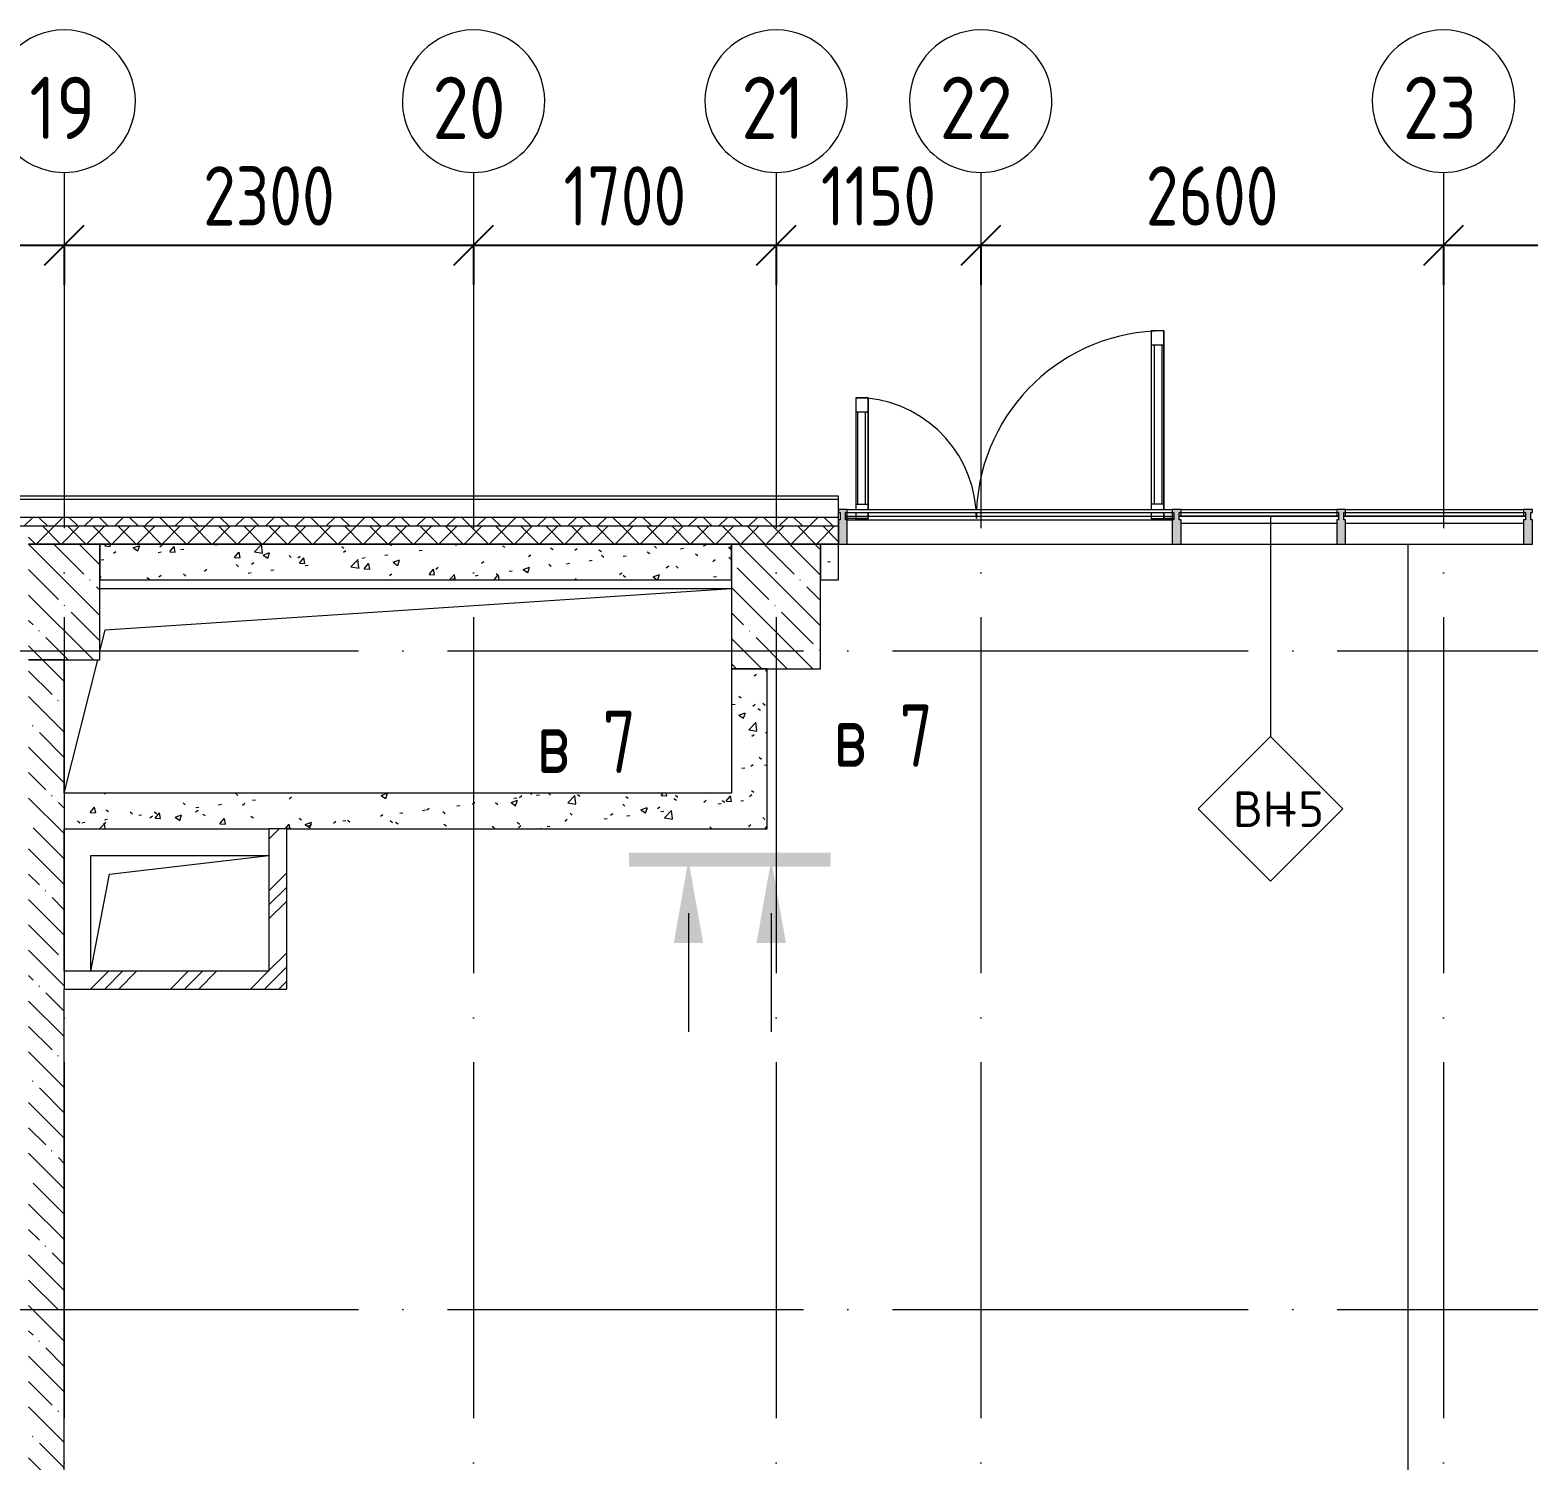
# Model space of a CAD drawing. Header units: millimetres. Extents: x -68946 to 690821, y -552984 to 293768.
# Drawn here: x 89895 to 98313, y 53829 to 61864 of the extents above; entities that cross this region are included whole.
import ezdxf

# ---------------------------------------------------------------- set-up
doc = ezdxf.new("R2010")
doc.units = ezdxf.units.MM
doc.linetypes.add('ADSK_Линия сетки', pattern=[2500, 2000, -250, 0, -250])
doc.linetypes.add('ADSK_Скрыто', pattern=[600, 300, -300])
doc.layers.get('Defpoints').update_dxf_attribs({"color": 250})
for name, color, linetype, lineweight in [('A-____-____-DIMS', 250, 'Continuous', 9), ('A-DETL-GENF-OTLN', 250, 'Continuous', 5), ('A-DOOR-____-OTLN', 250, 'Continuous', 5), ('A-FLOR-____-OTLN', 250, 'Continuous', 9), ('A-GLAZ-____-MCUT', 250, 'Continuous', 9), ('A-GLAZ-____-OTLN', 250, 'Continuous', 5), ('A-GLAZ-CURT-OTLN', 250, 'Continuous', 5), ('A-GLAZ-CWMG-MCUT', 250, 'Continuous', 9), ('A-GLAZ-CWMG-OTLN', 250, 'Continuous', 5), ('A-WALL-____-IDEN', 250, 'Continuous', 9), ('A-WALL-____-MCUT', 250, 'Continuous', 13), ('A-WALL-____-PATT', 250, 'Continuous', 13), ('A-WALL-FNSH-MCUT', 250, 'Continuous', 13), ('G-____-____-SYMB', 250, 'ADSK_Скрыто', 9), ('S-COLS-____-MCUT', 250, 'Continuous', 25), ('S-COLS-____-OTLN', 250, 'Continuous', 9), ('S-GRID-____-IDEN', 250, 'Continuous', 9), ('S-GRID-____-OTLN', 250, 'Continuous', 9)]:
    doc.layers.add(name, color=color, linetype=linetype, lineweight=lineweight)
doc.styles.add('GOST Common', font='', dxfattribs={"width": 0.9, "height": 350})
doc.styles.add('GOST Common_2', font='', dxfattribs={"width": 0.8, "height": 350})
doc.styles.add('ISOCPEUR_2', font='isocpeur.ttf', dxfattribs={"height": 160})
doc.styles.get("Standard").update_dxf_attribs({"font": 'ГОСТ тип А.ttf'})
doc.styles.get('GOST Common').set_extended_font_data('GOST Common')
doc.styles.get('GOST Common_2').set_extended_font_data('GOST Common')
doc.dimstyles.new('А3', dxfattribs={"dimtxt": 333, "dimasz": 222, "dimexe": 222, "dimexo": 111, "dimgap": 111, "dimtad": 1, "dimtoh": 1, "dimdec": 0, "dimrnd": 0.0015, "dimzin": 0, "dimdsep": 46, "dimtxsty": 'Standard', "dimblk": 'OBLIQUE', "dimcen": 0, "dimclrd": 7, "dimclre": 7, "dimclrt": 7, "dimadec": 0, "dimazin": 0, "dimtfac": 1, "dimtdec": 0, "dimtofl": 0, "dimtmove": 0, "dimatfit": 3, "dimfxl": 1, "dimtolj": 1, "dimtzin": 0, "dimarcsym": 0})
pattern_1 = [(50, (12287.9, -0.0006), (364.3679, -31.8783), [38.1, -419.1]), (355, (12287.9, -0.0006), (-70.4859, 382.1133), [30.48, -335.28]), (100.451, (12318.28, -2.66), (293.885, 350.2334), [32.38, -356.18]), (46.184, (12287.9, 101.6), (542.1585, -84.0858), [57.15, -628.65]), (96.636, (12333.1, 94.6), (474.805, 494.8554), [48.57, -534.27]), (351.184, (12287.9, 101.6), (474.8102, 494.85), [45.72, -502.92]), (21, (12338.7, 76.2), (303.2285, -204.5305), [38.1, -419.1]), (326, (12338.7, 76.2), (123.6039, 368.376), [30.48, -335.28]), (71.451, (12364, 59.16), (426.8341, 163.8427), [32.38, -356.18]), (37.5, (12287.91, -0.0006), (6.17665, 169.11015), [16.764, -314.452, 16.764, -323.596, -336.55]), (37.5, (12287.91, -0.0006), (6.17665, 169.11015), [-671.576, 16.764, -319.786]), (7.5, (12287.91, -0.0006), (133.63888, 200.3615), [16.764, -177.292, 16.764, -306.832, -128.27]), (7.5, (12287.91, -0.0006), (133.63888, 200.3615), [-517.652, 16.764, -111.506]), (327.5, (12174.63, -0.0006), (271.18182, -11.45836), [16.764, -110.236, 16.764, -379.476, -525.78]), (327.5, (12174.63, -0.0006), (271.18182, -11.45836), [-523.24, 16.764, -509.016]), (317.5, (12123.83, -0.0006), (296.2585, 50.85285), [16.764, -148.336, 16.764, -246.38, -373.38]), (317.5, (12123.83, -0.0006), (296.2585, 50.85285), [-428.244, 16.764, -356.616])]
pattern_2 = [(45, (12287.9, -0.0006), (-224.5064, 224.5064), []), (45, (12367.3, -0.0006), (0, 449.0128), []), (45, (12208.54, -0.0006), (0, 449.0128), [])]
pattern_3 = [(135, (12287.91, -0.0006), (-142.5612, -142.5612), []), (135, (12430.48, -0.0006), (-142.5612, -142.5612), [252.016, -50.403, 3.353, -47.05])]

# ---------------------------------------------------------------- blocks, each defined once
blk = doc.blocks.new('Разрез - Номер вида спереди_3_5 мм-32550530-АР1_Кладочный план 1 этажа С2и3')
at = {"layer": 'G-____-____-SYMB', "linetype": 'Continuous'}
for points in [[(9.798, 0.404), (9.798, -0.394), (-0.333, -0.394), (-0.333, 0.404)], [(2.176, -4.675), (3, 0), (3.824, -4.675)]]:
    blk.add_hatch(color=256, dxfattribs=at).paths.add_polyline_path(points)
at = {"layer": 'G-____-____-SYMB', "linetype": 'Continuous', "lineweight": 20}
blk.add_line((3, -3), (3, -9.663), dxfattribs=at)
blk = doc.blocks.new('Разрез - Номер вида сзади_3_5 мм-32550532-АР1_Кладочный план 1 этажа С2и3')
at = {"layer": 'G-____-____-SYMB', "linetype": 'Continuous'}
for points in [[(9.798, 0.404), (9.798, -0.394), (-0.333, -0.394), (-0.333, 0.404)], [(2.176, -4.675), (3, 0), (3.824, -4.675)]]:
    blk.add_hatch(color=256, dxfattribs=at).paths.add_polyline_path(points)
at = {"layer": 'G-____-____-SYMB', "linetype": 'Continuous', "lineweight": 20}
blk.add_line((3, -3), (3, -9.663), dxfattribs=at)
blk = doc.blocks.new('PNS_Панель прямоугольная - Нр_Металл - 40мм-36104556-АР1_Маркировочный план 1 этажа С2и3')
at = {"layer": 'A-GLAZ-____-OTLN'}
for p, q in [((-930, 0), (915, 0)), ((-930, 0), (-920, 0)), ((905, 0), (915, 0))]:
    blk.add_line(p, q, dxfattribs=at)
blk = doc.blocks.new('Прямоугольный импост - Рядовой 50х195-36105276-АР1_Маркировочный план 1 этажа С2и3')
at = {"layer": 'A-GLAZ-CWMG-OTLN'}
blk.add_hatch(color=50, dxfattribs=at).paths.add_polyline_path([(-50, 157), (-50, 21), (-40, 21), (-40, -21), (-50, -21), (-50, -38), (0, -38), (0, -21), (-10, -21), (-10, 21), (0, 21), (0, 157)])
at = {"layer": 'A-GLAZ-CWMG-MCUT', "lineweight": 5}
for p, q in [((0, 157), (-50, 157)), ((-50, 157), (-50, 21)), ((0, 21), (0, 157)), ((-50, 21), (-40, 21)), ((-40, 21), (-40, -21)), ((-10, -21), (-10, 21)), ((-10, 21), (0, 21)), ((-40, -21), (-50, -21)), ((-50, -21), (-50, -38)), ((-50, -38), (0, -38)), ((0, -21), (-10, -21)), ((0, -38), (0, -21))]:
    blk.add_line(p, q, dxfattribs=at)
blk = doc.blocks.new('_Wn_-As_OpeningMEP_floor__Rectangular - _Wn_-As_OpeningMEP_floor__Rectangular-34699470-АР1_Маркировочный план 1 этажа С2и3')
at = {"layer": 'A-DETL-GENF-OTLN', "lineweight": 5}
for p, q in [((-1644.1, 394.1), (1875, 625)), ((-1675, 271.1), (-1644.1, 394.1)), ((-1875, -525), (-1686.6, 225))]:
    blk.add_line(p, q, dxfattribs=at)
blk = doc.blocks.new('_Wn_-As_OpeningMEP_floor__Rectangular - _Wn_-As_OpeningMEP_floor__Rectangular-34702461-АР1_Маркировочный план 1 этажа С2и3')
at = {"layer": 'A-DETL-GENF-OTLN', "lineweight": 5}
for p, q in [((-394.8, 270), (500, 375.2)), ((-500, -275.2), (-394.8, 270))]:
    blk.add_line(p, q, dxfattribs=at)
blk = doc.blocks.new('Дверь_Витражная_СКБ_2Ст - ДВН_ДАО_Главный вход-36105277-АР1_Маркировочный план 1 этажа С2и3')
at = {"layer": 'A-DETL-GENF-OTLN', "lineweight": 5}
for p, q in [((865.5, 1040.5), (795.5, 1040.5)), ((795.5, 1040.5), (795.5, 38)), ((865.5, 1040.5), (795.5, 1040.5)), ((795.5, 1040.5), (795.5, 38)), ((865.5, 1040.5), (865.5, 38)), ((865.5, 38), (865.5, 1040.5)), ((865.5, 960.5), (795.5, 960.5)), ((811.5, 960.5), (811.5, 67.5)), ((855.5, 960.5), (855.5, 67.5)), ((-865.5, 665.5), (-795.5, 665.5)), ((-865.5, 665.5), (-865.5, 38)), ((-795.5, 665.5), (-865.5, 665.5)), ((-865.5, 665.5), (-865.5, 38)), ((-795.5, 665.5), (-795.5, 38)), ((-795.5, 38), (-795.5, 665.5)), ((-865.5, 585.5), (-795.5, 585.5)), ((-855.5, 585.5), (-855.5, 67.5)), ((-811.5, 585.5), (-811.5, 67.5)), ((-865.5, 67.5), (-795.5, 67.5)), ((-865.5, 21), (-865.5, -12.5)), ((-865.5, 21), (-865.5, -12.5)), ((-795.5, 21), (-795.5, -12.5)), ((-795.5, -12.5), (-795.5, 21)), ((865.5, 67.5), (795.5, 67.5)), ((795.5, 21), (795.5, -12.5)), ((795.5, 21), (795.5, -12.5)), ((865.5, 21), (865.5, -12.5)), ((865.5, -12.5), (865.5, 21)), ((-865.5, -12.5), (-922.5, -12.5)), ((-865.5, -12.5), (-922.5, -12.5)), ((-795.5, -12.5), (-865.5, -12.5)), ((-865.5, -12.5), (-795.5, -12.5)), ((-865.5, -21), (-865.5, -12.5)), ((-865.5, -21), (-865.5, -12.5)), ((795.5, -12.5), (865.5, -12.5)), ((795.5, -12.5), (865.5, -12.5)), ((865.5, -21), (865.5, -12.5)), ((865.5, -12.5), (922.5, -12.5)), ((865.5, -12.5), (865.5, -21)), ((922.5, -12.5), (865.5, -12.5))]:
    blk.add_line(p, q, dxfattribs=at)
at = {"layer": 'A-DOOR-____-OTLN'}
for p, q in [((865.5, 1040.5), (865.5, 38)), ((-865.5, 665.5), (-865.5, 38)), ((-865.5, 21), (-865.5, -12.5)), ((865.5, 21), (865.5, -12.5))]:
    blk.add_line(p, q, dxfattribs=at)
for centre, radius, start, end in [((865.5, -12.5), 1053, 90, 177.24433), ((-865.5, -12.5), 678, 4.28521, 90), ((-865.5, -12.5), 678, 360, 2.84266), ((865.5, -12.5), 1053, 178.17198, 180)]:
    blk.add_arc(centre, radius, start, end, dxfattribs=at)
blk = doc.blocks.new('PNS_Панель прямоугольная4 - Нр_Металл - 40мм 2-37709434-АР1_Маркировочный план 1 этажа С2и3')
at = {"layer": 'A-GLAZ-____-MCUT', "lineweight": 5}
for p, q in [((447.5, 0), (-447.5, 0)), ((-437.5, -40), (437.5, -40))]:
    blk.add_line(p, q, dxfattribs=at)
at = {"layer": 'A-GLAZ-____-OTLN'}
blk.add_line((-447.5, 0), (447.5, 0), dxfattribs=at)
blk = doc.blocks.new('PNS_Панель прямоугольная4 - Нр_Металл - 40мм 2-36105338-АР1_Маркировочный план 1 этажа С2и3')
at = {"layer": 'A-GLAZ-____-MCUT', "lineweight": 5}
for p, q in [((510, 0), (-510, 0)), ((-500, -40), (500, -40))]:
    blk.add_line(p, q, dxfattribs=at)
at = {"layer": 'A-GLAZ-____-OTLN'}
blk.add_line((-510, 0), (510, 0), dxfattribs=at)
blk = doc.blocks.new('Прямоугольный импост - Рядовой 50х195-36104554-АР1_Маркировочный план 1 этажа С2и3')
at = {"layer": 'A-GLAZ-CWMG-OTLN'}
for p, q in [((82200.2, 59170), (84025.2, 59170)), ((82200.2, 59111), (82200.2, 59153)), ((82200.2, 59153), (84025.2, 59153)), ((82200.2, 59111), (84025.2, 59111)), ((84025.2, 59153), (84025.2, 59111)), ((82200.2, 58975), (84025.2, 58975))]:
    blk.add_line(p, q, dxfattribs=at)
blk = doc.blocks.new('Прямоугольный импост - Рядовой 50х195-36104555-АР1_Маркировочный план 1 этажа С2и3')
at = {"layer": 'A-GLAZ-CWMG-OTLN'}
for p, q in [((84075.2, 59170), (84950.2, 59170)), ((84075.2, 59132), (84075.2, 59153)), ((84075.2, 59153), (84950.2, 59153)), ((84950.2, 59153), (84950.2, 59132)), ((84075.2, 58975), (84950.2, 58975))]:
    blk.add_line(p, q, dxfattribs=at)
blk = doc.blocks.new('Прямоугольный импост - Рядовой 50х195-36103047-АР1_Маркировочный план 1 этажа С2и3')
at = {"layer": 'A-GLAZ-CWMG-OTLN'}
for p, q in [((85000.2, 59170), (86000.2, 59170)), ((85000.2, 59132), (85000.2, 59153)), ((85000.2, 59153), (86000.2, 59153)), ((86000.2, 59153), (86000.2, 59132)), ((85000.2, 58975), (86000.2, 58975))]:
    blk.add_line(p, q, dxfattribs=at)
blk = doc.blocks.new('Прямоугольный импост - Рядовой 50х195-36105256-АР1_Маркировочный план 1 этажа С2и3')
at = {"layer": 'A-GLAZ-CWMG-OTLN'}
blk.add_hatch(color=50, dxfattribs=at).paths.add_polyline_path([(25, 157), (25, 21), (15, 21), (15, -21), (25, -21), (25, -38), (-25, -38), (-25, -21), (-15, -21), (-15, 21), (-25, 21), (-25, 157), (15, 157)])
at = {"layer": 'A-GLAZ-CWMG-MCUT', "lineweight": 5}
for p, q in [((-25, 21), (-25, 157)), ((-25, 157), (25, 157)), ((25, 157), (25, 21)), ((-15, 21), (-25, 21)), ((-15, -21), (-15, 21)), ((15, 21), (15, -21)), ((25, 21), (15, 21)), ((-25, -38), (-25, -21)), ((-25, -21), (-15, -21)), ((25, -38), (-25, -38)), ((15, -21), (25, -21)), ((25, -21), (25, -38))]:
    blk.add_line(p, q, dxfattribs=at)
blk = doc.blocks.new('Прямоугольный импост - Рядовой 50х195-36105257-АР1_Маркировочный план 1 этажа С2и3')
at = {"layer": 'A-GLAZ-CWMG-OTLN'}
blk.add_hatch(color=50, dxfattribs=at).paths.add_polyline_path([(0, 157), (25, 157), (25, 21), (15, 21), (15, -21), (25, -21), (25, -38), (-25, -38), (-25, -21), (-15, -21), (-15, 21), (-25, 21), (-25, 157), (-15, 157)])
at = {"layer": 'A-GLAZ-CWMG-MCUT', "lineweight": 5}
for p, q in [((-25, 21), (-25, 157)), ((-25, 157), (25, 157)), ((25, 157), (25, 21)), ((-15, 21), (-25, 21)), ((-15, -21), (-15, 21)), ((15, 21), (15, -21)), ((25, 21), (15, 21)), ((-25, -38), (-25, -21)), ((-25, -21), (-15, -21)), ((25, -38), (-25, -38)), ((15, -21), (25, -21)), ((25, -21), (25, -38))]:
    blk.add_line(p, q, dxfattribs=at)
blk = doc.blocks.new('Ось сетки - Круг_Ø8 мм-39983606-АР1_Маркировочный план 1 этажа С2и3')
at = {"layer": 'S-GRID-____-IDEN'}
for start, end in [(360, 180), (180, 360)]:
    blk.add_arc((0, 0), 4, start, end, dxfattribs=at)
blk = doc.blocks.new('_Oblique')
at = {"color": 0, "linetype": 'ByBlock', "lineweight": -2}
blk.add_line((-0.5, -0.5), (0.5, 0.5), dxfattribs=at)
blk = doc.blocks.new('*D2594')
at = {"layer": 'A-____-____-DIMS', "color": 7, "lineweight": -2, "transparency": 16777216}
for p, q in [((87087.9, 60653.7), (90087.9, 60653.7)), ((87087.9, 60642.7), (87087.9, 60431.7)), ((90087.9, 60642.7), (90087.9, 60431.7))]:
    blk.add_line(p, q, dxfattribs=at)
at = {"layer": 'Defpoints', "color": 0, "lineweight": 30, "transparency": 16777216}
for p in [(87087.9, 60753.7), (90087.9, 60753.7), (90087.9, 60653.7)]:
    blk.add_point(p, dxfattribs=at)
at = {"layer": 'A-____-____-DIMS', "color": 7, "lineweight": -2, "transparency": 16777216, "xscale": 222, "yscale": 222, "zscale": 222, "rotation": 180}
blk.add_blockref('_Oblique', (87087.9, 60653.7), dxfattribs=at)
at = {"layer": 'A-____-____-DIMS', "color": 7, "lineweight": -2, "transparency": 16777216, "xscale": 222, "yscale": 222, "zscale": 222}
blk.add_blockref('_Oblique', (90087.9, 60653.7), dxfattribs=at)
at = {"layer": 'A-____-____-DIMS', "color": 7, "transparency": 16777216, "insert": (88587.9, 60931.2), "char_height": 333, "width": 2.483, "attachment_point": 5}
blk.add_mtext('\\A1;3000', dxfattribs=at)
blk = doc.blocks.new('*D2595')
at = {"layer": 'A-____-____-DIMS', "color": 7, "lineweight": -2, "transparency": 16777216}
for p, q in [((90087.9, 60653.7), (92387.9, 60653.7)), ((90087.9, 60642.7), (90087.9, 60431.7)), ((92387.9, 60642.7), (92387.9, 60431.7))]:
    blk.add_line(p, q, dxfattribs=at)
at = {"layer": 'Defpoints', "color": 0, "lineweight": 30, "transparency": 16777216}
for p in [(90087.9, 60753.7), (92387.9, 60753.7), (92387.9, 60653.7)]:
    blk.add_point(p, dxfattribs=at)
at = {"layer": 'A-____-____-DIMS', "color": 7, "lineweight": -2, "transparency": 16777216, "xscale": 222, "yscale": 222, "zscale": 222, "rotation": 180}
blk.add_blockref('_Oblique', (90087.9, 60653.7), dxfattribs=at)
at = {"layer": 'A-____-____-DIMS', "color": 7, "lineweight": -2, "transparency": 16777216, "xscale": 222, "yscale": 222, "zscale": 222}
blk.add_blockref('_Oblique', (92387.9, 60653.7), dxfattribs=at)
at = {"layer": 'A-____-____-DIMS', "color": 7, "transparency": 16777216, "insert": (91237.9, 60931.2), "char_height": 333, "width": 2.483, "attachment_point": 5}
blk.add_mtext('\\A1;2300', dxfattribs=at)
blk = doc.blocks.new('*D2596')
at = {"layer": 'A-____-____-DIMS', "color": 7, "lineweight": -2, "transparency": 16777216}
for p, q in [((92387.9, 60653.7), (94087.9, 60653.7)), ((92387.9, 60642.7), (92387.9, 60431.7)), ((94087.9, 60642.7), (94087.9, 60431.7))]:
    blk.add_line(p, q, dxfattribs=at)
at = {"layer": 'Defpoints', "color": 0, "lineweight": 30, "transparency": 16777216}
for p in [(92387.9, 60753.7), (94087.9, 60753.7), (94087.9, 60653.7)]:
    blk.add_point(p, dxfattribs=at)
at = {"layer": 'A-____-____-DIMS', "color": 7, "lineweight": -2, "transparency": 16777216, "xscale": 222, "yscale": 222, "zscale": 222, "rotation": 180}
blk.add_blockref('_Oblique', (92387.9, 60653.7), dxfattribs=at)
at = {"layer": 'A-____-____-DIMS', "color": 7, "lineweight": -2, "transparency": 16777216, "xscale": 222, "yscale": 222, "zscale": 222}
blk.add_blockref('_Oblique', (94087.9, 60653.7), dxfattribs=at)
at = {"layer": 'A-____-____-DIMS', "color": 7, "transparency": 16777216, "insert": (93237.9, 60931.2), "char_height": 333, "width": 2.299, "attachment_point": 5}
blk.add_mtext('\\A1;1700', dxfattribs=at)
blk = doc.blocks.new('*D2597')
at = {"layer": 'A-____-____-DIMS', "color": 7, "lineweight": -2, "transparency": 16777216}
for p, q in [((94087.9, 60653.7), (95237.9, 60653.7)), ((94087.9, 60642.7), (94087.9, 60431.7)), ((95237.9, 60642.7), (95237.9, 60431.7))]:
    blk.add_line(p, q, dxfattribs=at)
at = {"layer": 'Defpoints', "color": 0, "lineweight": 30, "transparency": 16777216}
for p in [(94087.9, 60753.7), (95237.9, 60753.7), (95237.9, 60653.7)]:
    blk.add_point(p, dxfattribs=at)
at = {"layer": 'A-____-____-DIMS', "color": 7, "lineweight": -2, "transparency": 16777216, "xscale": 222, "yscale": 222, "zscale": 222, "rotation": 180}
blk.add_blockref('_Oblique', (94087.9, 60653.7), dxfattribs=at)
at = {"layer": 'A-____-____-DIMS', "color": 7, "lineweight": -2, "transparency": 16777216, "xscale": 222, "yscale": 222, "zscale": 222}
blk.add_blockref('_Oblique', (95237.9, 60653.7), dxfattribs=at)
at = {"layer": 'A-____-____-DIMS', "color": 7, "transparency": 16777216, "insert": (94662.9, 60931.2), "char_height": 333, "width": 2.114, "attachment_point": 5}
blk.add_mtext('\\A1;1150', dxfattribs=at)
blk = doc.blocks.new('*D2598')
at = {"layer": 'A-____-____-DIMS', "color": 7, "lineweight": -2, "transparency": 16777216}
for p, q in [((95237.9, 60653.7), (97837.9, 60653.7)), ((95237.9, 60642.7), (95237.9, 60431.7)), ((97837.9, 60642.7), (97837.9, 60431.7))]:
    blk.add_line(p, q, dxfattribs=at)
at = {"layer": 'Defpoints', "color": 0, "lineweight": 30, "transparency": 16777216}
for p in [(95237.9, 60753.7), (97837.9, 60753.7), (97837.9, 60653.7)]:
    blk.add_point(p, dxfattribs=at)
at = {"layer": 'A-____-____-DIMS', "color": 7, "lineweight": -2, "transparency": 16777216, "xscale": 222, "yscale": 222, "zscale": 222, "rotation": 180}
blk.add_blockref('_Oblique', (95237.9, 60653.7), dxfattribs=at)
at = {"layer": 'A-____-____-DIMS', "color": 7, "lineweight": -2, "transparency": 16777216, "xscale": 222, "yscale": 222, "zscale": 222}
blk.add_blockref('_Oblique', (97837.9, 60653.7), dxfattribs=at)
at = {"layer": 'A-____-____-DIMS', "color": 7, "transparency": 16777216, "insert": (96537.9, 60931.2), "char_height": 333, "width": 2.483, "attachment_point": 5}
blk.add_mtext('\\A1;2600', dxfattribs=at)
blk = doc.blocks.new('*D2599')
at = {"layer": 'A-____-____-DIMS', "color": 7, "lineweight": -2, "transparency": 16777216}
for p, q in [((97837.9, 60653.7), (99887.9, 60653.7)), ((97837.9, 60642.7), (97837.9, 60431.7)), ((99887.9, 60642.7), (99887.9, 60431.7))]:
    blk.add_line(p, q, dxfattribs=at)
at = {"layer": 'Defpoints', "color": 0, "lineweight": 30, "transparency": 16777216}
for p in [(97837.9, 60753.7), (99887.9, 60753.7), (99887.9, 60653.7)]:
    blk.add_point(p, dxfattribs=at)
at = {"layer": 'A-____-____-DIMS', "color": 7, "lineweight": -2, "transparency": 16777216, "xscale": 222, "yscale": 222, "zscale": 222, "rotation": 180}
blk.add_blockref('_Oblique', (97837.9, 60653.7), dxfattribs=at)
at = {"layer": 'A-____-____-DIMS', "color": 7, "lineweight": -2, "transparency": 16777216, "xscale": 222, "yscale": 222, "zscale": 222}
blk.add_blockref('_Oblique', (99887.9, 60653.7), dxfattribs=at)
at = {"layer": 'A-____-____-DIMS', "color": 7, "transparency": 16777216, "insert": (98862.9, 60931.2), "char_height": 333, "width": 2.483, "attachment_point": 5}
blk.add_mtext('\\A1;2050', dxfattribs=at)
blk = doc.blocks.new('ADSK_Марка_Стена - Экземпляр_ADSK_Позиция-30564885-АР1_Маркировочный план 1 этажа С2и3')
at = {"layer": 'A-WALL-____-IDEN'}
for p, q in [((-0.156, 4.37), (-4.213, 0.312)), ((3.901, 0.312), (-0.156, 4.37)), ((-4.213, 0.312), (-0.156, -3.745)), ((-0.156, -3.745), (3.901, 0.312))]:
    blk.add_line(p, q, dxfattribs=at)

msp = doc.modelspace()

# ---------------------------------------------------------------- hatches: boundary and pattern name
at = {"layer": 'A-WALL-____-PATT', "lineweight": 15, "true_color": 0x000000}
h = msp.add_hatch(dxfattribs=at)
h.set_pattern_fill('FP_53', color=18, style=0, pattern_type=2)
h.set_pattern_definition([(135, (12287.91, -0.0006), (-84.85281, -84.85281), []), (225, (12287.91, -0.0006), (84.85281, -84.85281), [])])
h.paths.add_polyline_path([(121487.9597, 59075), (121487.9597, 59125), (120687.9964, 59125), (120687.9964, 59075), (121412.9378, 59075)])
h.paths.add_polyline_path([(118737.9144, 59075), (119787.9964, 59075), (119787.9964, 59125), (118737.9144, 59125)])
h.paths.add_polyline_path([(113938.3643, 59075), (113938.3643, 59125), (112888.3643, 59125), (112888.3643, 59075), (113582.3109, 59075)])
h.paths.add_polyline_path([(116788.3643, 59075), (117837.9144, 59075), (117837.9144, 59125), (116788.3643, 59125)])
h.paths.add_polyline_path([(114838.3643, 59075), (115888.3643, 59075), (115888.3643, 59125), (114838.3643, 59125), (114838.3643, 59075.7731)])
h.paths.add_polyline_path([(111988.3643, 59075), (111988.3643, 59125), (110938.1391, 59125), (110938.1391, 59075), (111807.9138, 59075)])
h.paths.add_polyline_path([(91588.9094, 59075), (94438.1391, 59075), (94438.1391, 59125), (89787.9138, 59125), (89787.9138, 59075), (90735.5203, 59075)])
h = msp.add_hatch(dxfattribs=at)
h.set_pattern_fill('FP_52', color=18, style=0, pattern_type=2)
h.set_pattern_definition([(45, (12287.91, -0.0006), (-70.71068, 70.71068), []), (135, (12287.91, -0.0006), (-70.71068, -70.71068), [])])
h.paths.add_polyline_path([(116788.3643, 58975), (117837.9144, 58975), (117837.9144, 59075), (116788.3643, 59075)])
h.paths.add_polyline_path([(120987.8919, 58975), (121387.9597, 58975.0339), (121387.8919, 59075), (120687.9964, 59075), (120687.9964, 58975), (120808.5414, 58975)])
h.paths.add_polyline_path([(111239.8528, 58975), (111988.3643, 58975), (111988.3643, 59075), (110938.1391, 59075), (110938.3643, 58975), (111237.8919, 58975)])
h.paths.add_polyline_path([(89887.9138, 58975), (94438.1391, 58975), (94438.1391, 59075), (89887.9138, 59075), (89887.9138, 58976.591)])
h.paths.add_polyline_path([(119441.5859, 58975), (119787.9964, 58975), (119787.9964, 59075), (118737.9144, 59075), (118737.9144, 58975), (119145.9964, 58975)])
h.paths.add_polyline_path([(115888.3643, 58975), (115888.3643, 59075), (114838.3643, 59075), (114838.3643, 58975), (115340.7193, 58975)])
h.paths.add_polyline_path([(113582.3109, 58975), (113938.3643, 58975), (113938.3643, 59075), (112888.3643, 59075), (112888.3643, 58975)])
h = msp.add_hatch(dxfattribs=at)
h.set_pattern_fill('FP_3', color=18, style=0, pattern_type=2)
h.set_pattern_definition(pattern_1)
h.paths.add_polyline_path([(93837.8919, 58775), (93837.8919, 58975), (90287.8919, 58975), (90287.8919, 58775), (93469.4313, 58775)])
h.paths.add_polyline_path([(94438.1391, 58775), (94438.1391, 58975), (94337.8919, 58975), (94337.8919, 58775)])
h = msp.add_hatch(dxfattribs=at)
h.set_pattern_fill('FP_1', color=18, style=0, pattern_type=2)
h.set_pattern_definition(pattern_3)
h.paths.add_polyline_path([(89887.8919, 50175), (90087.8919, 50175), (90087.8919, 51474.9994), (89887.8919, 51474.9994), (89887.8919, 50284.9403)])
h.paths.add_polyline_path([(89887.8919, 51874.9994), (90087.8919, 51874.9994), (90087.8919, 58325), (89887.8919, 58325), (89887.8919, 52000)])
h = msp.add_hatch(dxfattribs=at)
h.set_pattern_fill('FP_3', color=18, style=0, pattern_type=2)
h.set_pattern_definition(pattern_1)
h.paths.add_polyline_path([(94037.9138, 57575), (94037.9138, 58275), (93837.9138, 58275), (93837.9138, 57575)])
h = msp.add_hatch(dxfattribs=at)
h.set_pattern_fill('FP_3', color=18, style=0, pattern_type=2)
h.set_pattern_definition(pattern_1)
h.paths.add_polyline_path([(93317.8916, 57375), (94037.9138, 57375), (94037.9138, 57575), (90087.8919, 57575), (90087.8919, 57375), (92350.4087, 57375)])
h = msp.add_hatch(dxfattribs=at)
h.set_pattern_fill('FP_5', color=18, style=0, pattern_type=2)
h.set_pattern_definition(pattern_2)
h.paths.add_polyline_path([(91237.8919, 56575), (91337.8919, 56575), (91337.8919, 57375), (91237.8919, 57375), (91237.8919, 56657.5255)])
h = msp.add_hatch(dxfattribs=at)
h.set_pattern_fill('FP_5', color=18, style=0, pattern_type=2)
h.set_pattern_definition(pattern_2)
h.paths.add_polyline_path([(90087.8919, 56475), (91337.8919, 56475), (91337.8919, 56575), (90087.8919, 56575)])
at = {"layer": 'S-COLS-____-OTLN', "lineweight": 5, "true_color": 0x000000}
h = msp.add_hatch(dxfattribs=at)
h.set_pattern_fill('FP_1', color=18, style=0, pattern_type=2)
h.set_pattern_definition(pattern_3)
h.paths.add_polyline_path([(90287.8919, 58325), (90287.8919, 58975), (89887.8919, 58975), (89887.8919, 58325), (90087.8919, 58325)])
h = msp.add_hatch(dxfattribs=at)
h.set_pattern_fill('FP_1', color=18, style=0, pattern_type=2)
h.set_pattern_definition(pattern_3)
h.paths.add_polyline_path([(94337.8919, 58275), (94337.8919, 58975), (93837.8919, 58975), (93837.9138, 58275), (94037.9358, 58275)])

# ---------------------------------------------------------------- linework, layer by layer
at = {"layer": 'A-FLOR-____-OTLN', "color": 18, "lineweight": 5, "true_color": 0x000000}
for p, q in [((97637.8919, 58975), (97637.8919, 51874.9994)), ((90287.8919, 58725), (93837.8919, 58725)), ((90237.8919, 56575.0006), (90237.8919, 57225.4162)), ((90237.8919, 57225.4162), (91237.8919, 57225.4162))]:
    msp.add_line(p, q, dxfattribs=at)
at = {"layer": 'A-WALL-____-IDEN', "color": 18, "true_color": 0x000000}
msp.add_line((96865.9597, 59132), (96865.9597, 57893.25), dxfattribs=at)
at = {"layer": 'A-WALL-____-MCUT', "color": 18, "lineweight": 15, "true_color": 0x000000}
for p, q in [((94438.1391, 59225), (89637.9138, 59225)), ((94438.1391, 59125), (94438.1391, 59225)), ((94438.1391, 59125), (89737.9138, 59125)), ((94438.1391, 59075), (94438.1391, 59125)), ((94438.1391, 59075), (89787.9138, 59075)), ((94438.1391, 58975), (94438.1391, 59075)), ((89887.9138, 58975), (90287.8919, 58975)), ((90287.8919, 58975), (90287.8919, 58775)), ((93837.8919, 58975), (90287.8919, 58975)), ((90287.8919, 58975), (93837.8919, 58975)), ((93837.8919, 58775), (93837.8919, 58975)), ((93837.8919, 58975), (94337.8919, 58975)), ((94438.1391, 58975), (94337.8919, 58975)), ((94337.8919, 58975), (94337.8919, 58775)), ((94337.8919, 58975), (94438.1391, 58975)), ((94438.1391, 58775), (94438.1391, 58975)), ((90287.8919, 58775), (93837.8919, 58775)), ((94337.8919, 58775), (94438.1391, 58775)), ((90087.8919, 58325), (89887.8919, 58325)), ((90087.8919, 57575), (90087.8919, 58325)), ((94037.9138, 58275), (93837.9138, 58275)), ((93837.9138, 58275), (93837.9138, 57575)), ((94037.9138, 57375), (94037.9138, 58275)), ((93837.9138, 57575), (90087.8919, 57575)), ((90087.8919, 57575), (90087.8919, 57375)), ((90087.8919, 56575), (90087.8919, 57375)), ((90087.8919, 57375), (91237.8919, 57375)), ((91237.8919, 57375), (91237.8919, 56575)), ((91337.8919, 57375), (91237.8919, 57375)), ((91337.8919, 56475), (91337.8919, 57375)), ((91337.8919, 57375), (94037.9138, 57375)), ((91237.8919, 56575), (90087.8919, 56575)), ((90087.8919, 56575), (90087.8919, 56475)), ((90087.8919, 56475), (91337.8919, 56475)), ((90087.8919, 51874.9994), (90087.8919, 56475))]:
    msp.add_line(p, q, dxfattribs=at)
at = {"layer": 'A-WALL-FNSH-MCUT', "lineweight": 15}
for p, q in [((94438.1391, 59245), (89617.9138, 59245)), ((94438.1391, 59225), (94438.1391, 59245))]:
    msp.add_line(p, q, dxfattribs=at)
at = {"layer": 'S-COLS-____-MCUT', "color": 18, "lineweight": 5, "true_color": 0x000000}
for p, q in [((90287.8919, 58975), (89887.8919, 58975)), ((90287.8919, 58325), (90287.8919, 58975)), ((94337.8919, 58975), (93837.8919, 58975)), ((93837.8919, 58775), (93837.8919, 58275)), ((94337.8919, 58275), (94337.8919, 58775)), ((90087.8919, 58325), (90287.8919, 58325)), ((93837.8919, 58275), (94337.8919, 58275))]:
    msp.add_line(p, q, dxfattribs=at)
at = {"layer": 'S-COLS-____-OTLN', "color": 18, "lineweight": 5, "true_color": 0x000000}
for p, q in [((93837.8919, 58975), (93837.8919, 58775)), ((94337.8919, 58775), (94337.8919, 58975)), ((89887.8919, 58325), (90087.8919, 58325))]:
    msp.add_line(p, q, dxfattribs=at)
at = {"layer": 'S-GRID-____-OTLN', "color": 18, "linetype": 'ADSK_Линия сетки', "true_color": 0x000000}
for p, q in [((90087.9138, 61063.6538), (90087.9138, -2919.5356)), ((92387.9138, 61063.6538), (92387.9138, -2919.5356)), ((94087.9138, 61063.6538), (94087.9138, -2919.5356)), ((95237.9138, 61063.6538), (95237.9138, -2919.5356)), ((97837.9138, 61063.6538), (97837.9138, -2919.5356)), ((77240.3519, 58375), (168626.8279, 58375)), ((77240.3519, 54675), (168626.8279, 54675))]:
    msp.add_line(p, q, dxfattribs=at)

# ---------------------------------------------------------------- block references
at = {"layer": 'A-DOOR-____-OTLN', "color": 18, "true_color": 0x000000}
msp.add_blockref('Дверь_Витражная_СКБ_2Ст - ДВН_ДАО_Главный вход-36105277-АР1_Маркировочный план 1 этажа С2и3', (95400.6391, 59132), dxfattribs=at)
at = {"layer": 'A-GLAZ-____-MCUT', "color": 18, "lineweight": 5, "true_color": 0x000000}
for name, p in [('PNS_Панель прямоугольная4 - Нр_Металл - 40мм 2-37709434-АР1_Маркировочный план 1 этажа С2и3', (96800.6391, 59132)), ('PNS_Панель прямоугольная4 - Нр_Металл - 40мм 2-36105338-АР1_Маркировочный план 1 этажа С2и3', (97788.1391, 59132))]:
    msp.add_blockref(name, p, dxfattribs=at)
at = {"layer": 'A-GLAZ-____-OTLN', "color": 18, "true_color": 0x000000}
for name, p in [('_Wn_-As_OpeningMEP_floor__Rectangular - _Wn_-As_OpeningMEP_floor__Rectangular-34699470-АР1_Маркировочный план 1 этажа С2и3', (91962.8919, 58100)), ('_Wn_-As_OpeningMEP_floor__Rectangular - _Wn_-As_OpeningMEP_floor__Rectangular-34702461-АР1_Маркировочный план 1 этажа С2и3', (90737.8919, 56850.2084))]:
    msp.add_blockref(name, p, dxfattribs=at)
at = {"layer": 'A-GLAZ-CURT-OTLN', "color": 18, "true_color": 0x000000}
msp.add_blockref('PNS_Панель прямоугольная - Нр_Металл - 40мм-36104556-АР1_Маркировочный план 1 этажа С2и3', (95408.1391, 59132), dxfattribs=at)
at = {"layer": 'A-GLAZ-CWMG-OTLN', "color": 18, "true_color": 0x000000, "rotation": 180}
msp.add_blockref('Прямоугольный импост - Рядовой 50х195-36105276-АР1_Маркировочный план 1 этажа С2и3', (94438.1391, 59132), dxfattribs=at)
at = {"layer": 'A-GLAZ-CWMG-OTLN', "color": 18, "true_color": 0x000000}
for name in ['Прямоугольный импост - Рядовой 50х195-36104554-АР1_Маркировочный план 1 этажа С2и3', 'Прямоугольный импост - Рядовой 50х195-36104555-АР1_Маркировочный план 1 этажа С2и3', 'Прямоугольный импост - Рядовой 50х195-36103047-АР1_Маркировочный план 1 этажа С2и3']:
    msp.add_blockref(name, (12287.9138, -0.0006), dxfattribs=at)
at = {"layer": 'A-GLAZ-CWMG-OTLN', "color": 18, "true_color": 0x000000, "extrusion": (0, 0, -1), "rotation": 180}
for name, p in [('Прямоугольный импост - Рядовой 50х195-36105256-АР1_Маркировочный план 1 этажа С2и3', (-96338.1391, 59132)), ('Прямоугольный импост - Рядовой 50х195-36105257-АР1_Маркировочный план 1 этажа С2и3', (-97263.1391, 59132)), ('Прямоугольный импост - Рядовой 50х195-36105257-АР1_Маркировочный план 1 этажа С2и3', (-98313.1391, 59132))]:
    msp.add_blockref(name, p, dxfattribs=at)
at = {"layer": 'A-WALL-____-IDEN', "color": 18, "true_color": 0x000000, "xscale": 99.99999999999993, "yscale": 99.99999999999993, "zscale": 99.99999999999993}
msp.add_blockref('ADSK_Марка_Стена - Экземпляр_ADSK_Позиция-30564885-АР1_Маркировочный план 1 этажа С2и3', (96881.5847, 57456.2831), dxfattribs=at)
at = {"layer": 'G-____-____-SYMB', "linetype": 'Continuous', "xscale": 99.99999999999993, "yscale": 99.99999999999993, "zscale": 99.99999999999993}
msp.add_blockref('Разрез - Номер вида сзади_3_5 мм-32550532-АР1_Кладочный план 1 этажа С2и3', (93295.507, 57201.7765), dxfattribs=at)
at = {"layer": 'G-____-____-SYMB', "linetype": 'Continuous', "lineweight": 40, "extrusion": (0, 0, -1), "xscale": 99.99999999999993, "yscale": 99.99999999999993, "zscale": 99.99999999999993}
msp.add_blockref('Разрез - Номер вида спереди_3_5 мм-32550530-АР1_Кладочный план 1 этажа С2и3', (-94360.5, 57201.7765), dxfattribs=at)
at = {"layer": 'S-GRID-____-IDEN', "color": 18, "true_color": 0x000000, "xscale": 99.99999999999993, "yscale": 99.99999999999993, "zscale": 99.99999999999993, "rotation": 180}
for p in [(90087.9138, 61463.6538), (92387.9138, 61463.6538), (94087.9138, 61463.6538), (95237.9138, 61463.6538), (97837.9138, 61463.6538)]:
    msp.add_blockref('Ось сетки - Круг_Ø8 мм-39983606-АР1_Маркировочный план 1 этажа С2и3', p, dxfattribs=at)

# ---------------------------------------------------------------- texts
at = {"layer": 'A-WALL-____-IDEN', "color": 18, "true_color": 0x000000, "char_height": 200, "attachment_point": 1, "style": 'ISOCPEUR_2'}
for s, insert, width in [('ВН', (96653.9539, 57585.9517), 280.590625), ('-5', (96885.4643, 57585.9517), 246.91975)]:
    msp.add_mtext(s, dxfattribs=dict(at, insert=insert, width=width))
at = {"layer": 'G-____-____-SYMB', "linetype": 'Continuous', "char_height": 350, "attachment_point": 1, "style": 'GOST Common_2'}
for s, insert, width in [(' 7', (92943.3539, 58039.2831), 359.156), (' 7', (94611.6197, 58074.0823), 359.156), ('\\fGOST Common|b0|i0|c204|p34|;\\W.8;в', (92742.2706, 58039.2831), 243.713), ('\\fGOST Common|b0|i0|c204|p34|;\\W.8;в', (94410.5364, 58074.0823), 243.713)]:
    msp.add_mtext(s, dxfattribs=dict(at, insert=insert, width=width))
at = {"layer": 'S-GRID-____-IDEN', "color": 18, "true_color": 0x000000, "char_height": 350, "attachment_point": 1, "style": 'GOST Common'}
for s, insert, width in [('19', (89892.0945, 61600.9329), 461.772), ('20', (92156.5445, 61600.9329), 548.35425), ('21', (93892.0945, 61600.9329), 461.772), ('22', (95006.5445, 61600.9329), 548.35425), ('23', (97609.2445, 61600.9329), 541.139062)]:
    msp.add_mtext(s, dxfattribs=dict(at, insert=insert, width=width))

# ---------------------------------------------------------------- dimensions: what is measured, and where the dimension line sits
at = {"layer": 'A-____-____-DIMS', "color": 18, "true_color": 0x000000}
for base, p1, p2, picture, middle in [((90087.9138, 60653.7189), (87087.9138, 60753.7038), (90087.9138, 60753.7038), '*D2594', (88587.9138, 60931.2189)), ((92387.9138, 60653.7189), (90087.9138, 60753.7038), (92387.9138, 60753.7038), '*D2595', (91237.9138, 60931.2189)), ((94087.9138, 60653.7189), (92387.9138, 60753.7038), (94087.9138, 60753.7038), '*D2596', (93237.9138, 60931.2189)), ((95237.9138, 60653.7189), (94087.9138, 60753.7038), (95237.9138, 60753.7038), '*D2597', (94662.9138, 60931.2189)), ((97837.9138, 60653.7189), (95237.9138, 60753.7038), (97837.9138, 60753.7038), '*D2598', (96537.9138, 60931.2189)), ((99887.9138, 60653.7189), (97837.9138, 60753.7038), (99887.9138, 60753.7038), '*D2599', (98862.9138, 60931.2189))]:
    dim = msp.add_linear_dim(base=base, p1=p1, p2=p2, dimstyle='А3', dxfattribs=at)
    dim.commit()
    dim.dimension.update_dxf_attribs({"geometry": picture, "text_midpoint": middle})

doc.saveas('drawing.dxf')
